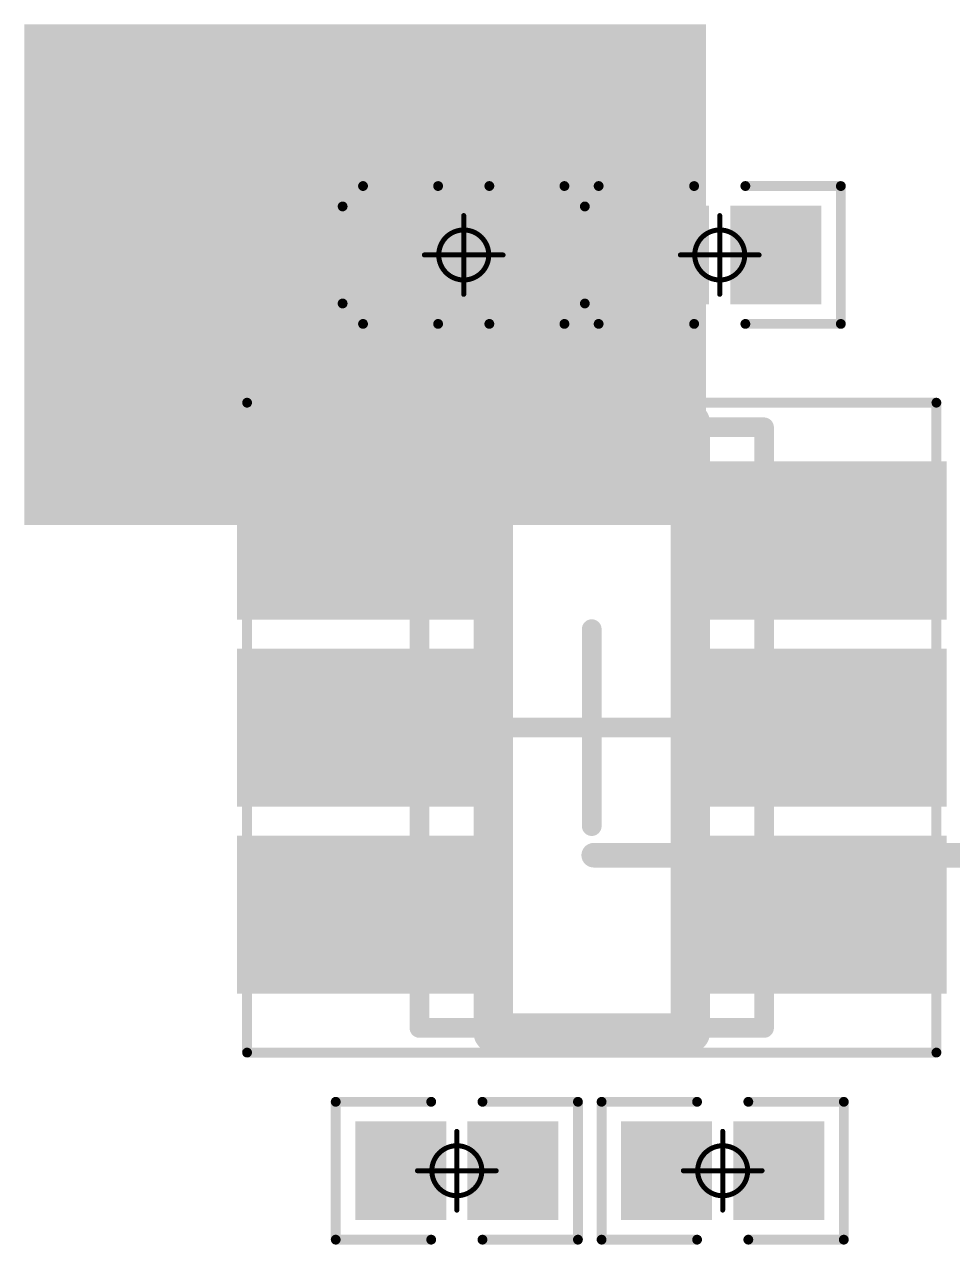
# Model space of a CAD drawing. Header units: millimetres. Extents: x 19.13 to 23.12, y 5.07 to 8.34.
# Drawn here: x 22.1495 to 22.3351, y 7.6005 to 7.8444 of the extents above; entities that cross this region are included whole.
import ezdxf

# ---------------------------------------------------------------- set-up
doc = ezdxf.new("R2010")
doc.units = ezdxf.units.MM
doc.header["$MEASUREMENT"] = 0
for name, color, linetype in [('BottomLayer', 5, 'Continuous'), ('BottomPaste', 16, 'Continuous'), ('BottomSolder', 6, 'Continuous'), ('Mechanical10', 56, 'Continuous'), ('Mechanical13', 56, 'Continuous'), ('Mechanical15', 56, 'Continuous'), ('TopLayer', 1, 'Continuous'), ('TopOverlay', 2, 'Continuous'), ('TopPaste', 8, 'Continuous'), ('TopSolder', 216, 'Continuous')]:
    doc.layers.add(name, color=color, linetype=linetype)

# ---------------------------------------------------------------- blocks, each defined once
blk = doc.blocks.new('C0201_209')
at = {"layer": 'Mechanical15', "const_width": 0.001}
for points in [[(0, -0.00787), (0, 0.00787)], [(-0.00787, 0), (0.00787, 0)]]:
    blk.add_lwpolyline(points, dxfattribs=at)
at = {"layer": 'Mechanical15'}
for points, const_width in [([(-0.00025, 0.00787, 1), (0.00025, 0.00787, 1)], 0.0005), ([(0.005, 0, 1), (-0.005, 0, 1)], 0.001), ([(-0.00812, 0, 1), (-0.00762, 0, 1)], 0.0005), ([(-0.00525, 0, 1), (-0.00475, 0, 1)], 0.0005), ([(0.00475, 0, 1), (0.00525, 0, 1)], 0.0005), ([(0.00762, 0, 1), (0.00812, 0, 1)], 0.0005), ([(-0.00025, -0.00787, 1), (0.00025, -0.00787, 1)], 0.0005)]:
    blk.add_lwpolyline(points, format="xyb", close=True, dxfattribs=dict(at, const_width=const_width))
at = {"layer": 'TopLayer'}
for points in [[(-0.01831, -0.00787), (-0.00413, -0.00787), (-0.01831, 0.00787), (-0.00413, 0.00787)], [(0.00413, -0.00787), (0.01831, -0.00787), (0.00413, 0.00787), (0.01831, 0.00787)]]:
    blk.add_solid(points, dxfattribs=at)
at = {"layer": 'TopOverlay', "const_width": 0.00197}
for points in [[(-0.02421, 0.0097, -0.414214), (-0.02013, 0.01378)], [(0.02013, 0.01378, -0.414214), (0.02421, 0.0097)], [(-0.02013, -0.01378, -0.414214), (-0.02421, -0.0097)], [(0.02421, -0.0097, -0.414214), (0.02013, -0.01378)]]:
    blk.add_lwpolyline(points, format="xyb", dxfattribs=at)
for points in [[(-0.02013, 0.01378), (-0.00512, 0.01378)], [(0.00512, 0.01378), (0.02013, 0.01378)], [(-0.02421, -0.0097), (-0.02421, 0.0097)], [(0.02421, -0.0097), (0.02421, 0.0097)], [(-0.02013, -0.01378), (-0.00512, -0.01378)], [(0.00512, -0.01378), (0.02013, -0.01378)]]:
    blk.add_lwpolyline(points, dxfattribs=at)
at = {"layer": 'TopOverlay', "const_width": 0.000984}
for points in [[(-0.02062, 0.01378, 1), (-0.01964, 0.01378, 1)], [(-0.02062, 0.01378, 1), (-0.01964, 0.01378, 1)], [(-0.00561, 0.01378, 1), (-0.00463, 0.01378, 1)], [(0.00463, 0.01378, 1), (0.00561, 0.01378, 1)], [(0.01964, 0.01378, 1), (0.02062, 0.01378, 1)], [(0.01964, 0.01378, 1), (0.02062, 0.01378, 1)], [(-0.0247, 0.0097, 1), (-0.02372, 0.0097, 1)], [(-0.0247, 0.0097, 1), (-0.02372, 0.0097, 1)], [(0.02372, 0.0097, 1), (0.0247, 0.0097, 1)], [(0.02372, 0.0097, 1), (0.0247, 0.0097, 1)], [(-0.0247, -0.0097, 1), (-0.02372, -0.0097, 1)], [(-0.0247, -0.0097, 1), (-0.02372, -0.0097, 1)], [(0.02372, -0.0097, 1), (0.0247, -0.0097, 1)], [(0.02372, -0.0097, 1), (0.0247, -0.0097, 1)], [(-0.02062, -0.01378, 1), (-0.01964, -0.01378, 1)], [(-0.02062, -0.01378, 1), (-0.01964, -0.01378, 1)], [(-0.00561, -0.01378, 1), (-0.00463, -0.01378, 1)], [(0.00463, -0.01378, 1), (0.00561, -0.01378, 1)], [(0.01964, -0.01378, 1), (0.02062, -0.01378, 1)], [(0.01964, -0.01378, 1), (0.02062, -0.01378, 1)]]:
    blk.add_lwpolyline(points, format="xyb", close=True, dxfattribs=at)
at = {"layer": 'TopPaste'}
for points in [[(-0.01831, -0.00787), (-0.00413, -0.00787), (-0.01831, 0.00787), (-0.00413, 0.00787)], [(0.00413, -0.00787), (0.01831, -0.00787), (0.00413, 0.00787), (0.01831, 0.00787)]]:
    blk.add_solid(points, dxfattribs=at)
at = {"layer": 'TopSolder'}
for points in [[(-0.02031, -0.00987), (-0.00213, -0.00987), (-0.02031, 0.00987), (-0.00213, 0.00987)], [(0.00213, -0.00987), (0.02031, -0.00987), (0.00213, 0.00987), (0.02031, 0.00987)]]:
    blk.add_solid(points, dxfattribs=at)
blk = doc.blocks.new('R0201_399')
at = {"layer": 'Mechanical15', "const_width": 0.001}
for points in [[(0, -0.00787), (0, 0.00787)], [(-0.00787, 0), (0.00787, 0)]]:
    blk.add_lwpolyline(points, dxfattribs=at)
at = {"layer": 'Mechanical15'}
for points, const_width in [([(-0.00025, 0.00787, 1), (0.00025, 0.00787, 1)], 0.0005), ([(0.005, 0, 1), (-0.005, 0, 1)], 0.001), ([(-0.00812, 0, 1), (-0.00762, 0, 1)], 0.0005), ([(-0.00525, 0, 1), (-0.00475, 0, 1)], 0.0005), ([(0.00475, 0, 1), (0.00525, 0, 1)], 0.0005), ([(0.00762, 0, 1), (0.00812, 0, 1)], 0.0005), ([(-0.00025, -0.00787, 1), (0.00025, -0.00787, 1)], 0.0005)]:
    blk.add_lwpolyline(points, format="xyb", close=True, dxfattribs=dict(at, const_width=const_width))
at = {"layer": 'TopLayer'}
for points in [[(-0.01831, -0.00787), (-0.00413, -0.00787), (-0.01831, 0.00787), (-0.00413, 0.00787)], [(0.00413, -0.00787), (0.01831, -0.00787), (0.00413, 0.00787), (0.01831, 0.00787)]]:
    blk.add_solid(points, dxfattribs=at)
at = {"layer": 'TopOverlay', "const_width": 0.00197}
for points in [[(-0.02421, 0.01378), (-0.00512, 0.01378)], [(-0.02421, -0.01378), (-0.02421, 0.01378)], [(0.00512, 0.01378), (0.02421, 0.01378)], [(0.02421, -0.01378), (0.02421, 0.01378)], [(-0.02421, -0.01378), (-0.00512, -0.01378)], [(0.00512, -0.01378), (0.02421, -0.01378)]]:
    blk.add_lwpolyline(points, dxfattribs=at)
at = {"layer": 'TopOverlay', "const_width": 0.000984}
for points in [[(-0.0247, 0.01378, 1), (-0.02372, 0.01378, 1)], [(-0.0247, 0.01378, 1), (-0.02372, 0.01378, 1)], [(-0.00561, 0.01378, 1), (-0.00463, 0.01378, 1)], [(0.00463, 0.01378, 1), (0.00561, 0.01378, 1)], [(0.02372, 0.01378, 1), (0.0247, 0.01378, 1)], [(0.02372, 0.01378, 1), (0.0247, 0.01378, 1)], [(-0.0247, -0.01378, 1), (-0.02372, -0.01378, 1)], [(-0.0247, -0.01378, 1), (-0.02372, -0.01378, 1)], [(-0.00561, -0.01378, 1), (-0.00463, -0.01378, 1)], [(0.00463, -0.01378, 1), (0.00561, -0.01378, 1)], [(0.02372, -0.01378, 1), (0.0247, -0.01378, 1)], [(0.02372, -0.01378, 1), (0.0247, -0.01378, 1)]]:
    blk.add_lwpolyline(points, format="xyb", close=True, dxfattribs=at)
at = {"layer": 'TopPaste'}
for points in [[(-0.01831, -0.00787), (-0.00413, -0.00787), (-0.01831, 0.00787), (-0.00413, 0.00787)], [(0.00413, -0.00787), (0.01831, -0.00787), (0.00413, 0.00787), (0.01831, 0.00787)]]:
    blk.add_solid(points, dxfattribs=at)
at = {"layer": 'TopSolder'}
for points in [[(-0.02031, -0.00987), (-0.00213, -0.00987), (-0.02031, 0.00987), (-0.00213, 0.00987)], [(0.00213, -0.00987), (0.02031, -0.00987), (0.00213, 0.00987), (0.02031, 0.00987)]]:
    blk.add_solid(points, dxfattribs=at)
blk = doc.blocks.new('FG6223ASRD_W7_B_422')
at = {"layer": 'BottomLayer'}
blk.add_solid([(-0.0563, 0.03032), (-0.0563, -0.06575), (0.07598, 0.03032), (0.07598, -0.06575)], dxfattribs=at)
at = {"layer": 'BottomPaste'}
blk.add_solid([(-0.0563, 0.03032), (-0.0563, -0.06575), (0.07598, 0.03032), (0.07598, -0.06575)], dxfattribs=at)
at = {"layer": 'BottomSolder'}
blk.add_solid([(-0.0583, 0.03232), (-0.0583, -0.06775), (0.07798, 0.03232), (0.07798, -0.06775)], dxfattribs=at)
blk = doc.blocks.new('R0201_473')
at = {"layer": 'Mechanical15', "const_width": 0.001}
for points in [[(0, -0.00787), (0, 0.00787)], [(-0.00787, 0), (0.00787, 0)]]:
    blk.add_lwpolyline(points, dxfattribs=at)
at = {"layer": 'Mechanical15'}
for points, const_width in [([(-0.00025, 0.00787, 1), (0.00025, 0.00787, 1)], 0.0005), ([(0.005, 0, 1), (-0.005, 0, 1)], 0.001), ([(-0.00812, 0, 1), (-0.00762, 0, 1)], 0.0005), ([(-0.00525, 0, 1), (-0.00475, 0, 1)], 0.0005), ([(0.00475, 0, 1), (0.00525, 0, 1)], 0.0005), ([(0.00762, 0, 1), (0.00812, 0, 1)], 0.0005), ([(-0.00025, -0.00787, 1), (0.00025, -0.00787, 1)], 0.0005)]:
    blk.add_lwpolyline(points, format="xyb", close=True, dxfattribs=dict(at, const_width=const_width))
at = {"layer": 'TopLayer'}
for points in [[(-0.01831, -0.00787), (-0.00413, -0.00787), (-0.01831, 0.00787), (-0.00413, 0.00787)], [(0.00413, -0.00787), (0.01831, -0.00787), (0.00413, 0.00787), (0.01831, 0.00787)]]:
    blk.add_solid(points, dxfattribs=at)
at = {"layer": 'TopOverlay', "const_width": 0.00197}
for points in [[(-0.02421, 0.01378), (-0.00512, 0.01378)], [(-0.02421, -0.01378), (-0.02421, 0.01378)], [(0.00512, 0.01378), (0.02421, 0.01378)], [(0.02421, -0.01378), (0.02421, 0.01378)], [(-0.02421, -0.01378), (-0.00512, -0.01378)], [(0.00512, -0.01378), (0.02421, -0.01378)]]:
    blk.add_lwpolyline(points, dxfattribs=at)
at = {"layer": 'TopOverlay', "const_width": 0.000984}
for points in [[(-0.0247, 0.01378, 1), (-0.02372, 0.01378, 1)], [(-0.0247, 0.01378, 1), (-0.02372, 0.01378, 1)], [(-0.00561, 0.01378, 1), (-0.00463, 0.01378, 1)], [(0.00463, 0.01378, 1), (0.00561, 0.01378, 1)], [(0.02372, 0.01378, 1), (0.0247, 0.01378, 1)], [(0.02372, 0.01378, 1), (0.0247, 0.01378, 1)], [(-0.0247, -0.01378, 1), (-0.02372, -0.01378, 1)], [(-0.0247, -0.01378, 1), (-0.02372, -0.01378, 1)], [(-0.00561, -0.01378, 1), (-0.00463, -0.01378, 1)], [(0.00463, -0.01378, 1), (0.00561, -0.01378, 1)], [(0.02372, -0.01378, 1), (0.0247, -0.01378, 1)], [(0.02372, -0.01378, 1), (0.0247, -0.01378, 1)]]:
    blk.add_lwpolyline(points, format="xyb", close=True, dxfattribs=at)
at = {"layer": 'TopPaste'}
for points in [[(-0.01831, -0.00787), (-0.00413, -0.00787), (-0.01831, 0.00787), (-0.00413, 0.00787)], [(0.00413, -0.00787), (0.01831, -0.00787), (0.00413, 0.00787), (0.01831, 0.00787)]]:
    blk.add_solid(points, dxfattribs=at)
at = {"layer": 'TopSolder'}
for points in [[(-0.02031, -0.00987), (-0.00213, -0.00987), (-0.02031, 0.00987), (-0.00213, 0.00987)], [(0.00213, -0.00987), (0.02031, -0.00987), (0.00213, 0.00987), (0.02031, 0.00987)]]:
    blk.add_solid(points, dxfattribs=at)
blk = doc.blocks.new('R0201_475')
at = {"layer": 'Mechanical15', "const_width": 0.001}
for points in [[(0, 0.00787), (0, -0.00787)], [(0.00787, 0), (-0.00787, 0)]]:
    blk.add_lwpolyline(points, dxfattribs=at)
at = {"layer": 'Mechanical15'}
for points, const_width in [([(-0.00025, 0.00787, 1), (0.00025, 0.00787, 1)], 0.0005), ([(0.005, 0, 1), (-0.005, 0, 1)], 0.001), ([(-0.00812, 0, 1), (-0.00762, 0, 1)], 0.0005), ([(-0.00525, 0, 1), (-0.00475, 0, 1)], 0.0005), ([(0.00475, 0, 1), (0.00525, 0, 1)], 0.0005), ([(0.00762, 0, 1), (0.00812, 0, 1)], 0.0005), ([(-0.00025, -0.00787, 1), (0.00025, -0.00787, 1)], 0.0005)]:
    blk.add_lwpolyline(points, format="xyb", close=True, dxfattribs=dict(at, const_width=const_width))
at = {"layer": 'TopLayer'}
for points in [[(-0.01831, -0.00787), (-0.00413, -0.00787), (-0.01831, 0.00787), (-0.00413, 0.00787)], [(0.00413, -0.00787), (0.01831, -0.00787), (0.00413, 0.00787), (0.01831, 0.00787)]]:
    blk.add_solid(points, dxfattribs=at)
at = {"layer": 'TopOverlay', "const_width": 0.00197}
for points in [[(-0.00512, 0.01378), (-0.02421, 0.01378)], [(-0.02421, 0.01378), (-0.02421, -0.01378)], [(0.02421, 0.01378), (0.00512, 0.01378)], [(0.02421, 0.01378), (0.02421, -0.01378)], [(-0.00512, -0.01378), (-0.02421, -0.01378)], [(0.02421, -0.01378), (0.00512, -0.01378)]]:
    blk.add_lwpolyline(points, dxfattribs=at)
at = {"layer": 'TopOverlay', "const_width": 0.000984}
for points in [[(-0.0247, 0.01378, 1), (-0.02372, 0.01378, 1)], [(-0.0247, 0.01378, 1), (-0.02372, 0.01378, 1)], [(-0.00561, 0.01378, 1), (-0.00463, 0.01378, 1)], [(0.00463, 0.01378, 1), (0.00561, 0.01378, 1)], [(0.02372, 0.01378, 1), (0.0247, 0.01378, 1)], [(0.02372, 0.01378, 1), (0.0247, 0.01378, 1)], [(-0.0247, -0.01378, 1), (-0.02372, -0.01378, 1)], [(-0.0247, -0.01378, 1), (-0.02372, -0.01378, 1)], [(-0.00561, -0.01378, 1), (-0.00463, -0.01378, 1)], [(0.00463, -0.01378, 1), (0.00561, -0.01378, 1)], [(0.02372, -0.01378, 1), (0.0247, -0.01378, 1)], [(0.02372, -0.01378, 1), (0.0247, -0.01378, 1)]]:
    blk.add_lwpolyline(points, format="xyb", close=True, dxfattribs=at)
at = {"layer": 'TopPaste'}
for points in [[(-0.01831, -0.00787), (-0.00413, -0.00787), (-0.01831, 0.00787), (-0.00413, 0.00787)], [(0.00413, -0.00787), (0.01831, -0.00787), (0.00413, 0.00787), (0.01831, 0.00787)]]:
    blk.add_solid(points, dxfattribs=at)
at = {"layer": 'TopSolder'}
for points in [[(-0.02031, -0.00987), (-0.00213, -0.00987), (-0.02031, 0.00987), (-0.00213, 0.00987)], [(0.00213, -0.00987), (0.02031, -0.00987), (0.00213, 0.00987), (0.02031, 0.00987)]]:
    blk.add_solid(points, dxfattribs=at)
blk = doc.blocks.new('CON_SODIMM_260_SMT_RA_F_P005_484')
at = {"layer": 'Mechanical10', "const_width": 0.00491}
blk.add_lwpolyline([(-1.23524, -1.04528), (-1.37303, -1.04528)], dxfattribs=at)
at = {"layer": 'Mechanical10', "const_width": 0.00246}
blk.add_lwpolyline([(-1.23646, -1.04528, 1), (-1.23401, -1.04528, 1)], format="xyb", close=True, dxfattribs=at)
blk = doc.blocks.new('SOT_23_6_486')
at = {"layer": 'Mechanical13', "const_width": 0.00394}
for points in [[(-0.03445, 0.06004), (0.03445, 0.06004)], [(-0.03445, -0.06004), (-0.03445, 0.06004)], [(0.03445, -0.06004), (0.03445, 0.06004)], [(-0.03445, -0.06004), (0.03445, -0.06004)]]:
    blk.add_lwpolyline(points, dxfattribs=at)
at = {"layer": 'Mechanical13', "const_width": 0.00197}
for points in [[(-0.03543, 0.06004, 1), (-0.03346, 0.06004, 1)], [(-0.03543, 0.06004, 1), (-0.03346, 0.06004, 1)], [(0.03346, 0.06004, 1), (0.03543, 0.06004, 1)], [(0.03346, 0.06004, 1), (0.03543, 0.06004, 1)], [(-0.03543, -0.06004, 1), (-0.03346, -0.06004, 1)], [(-0.03543, -0.06004, 1), (-0.03346, -0.06004, 1)], [(0.03346, -0.06004, 1), (0.03543, -0.06004, 1)], [(0.03346, -0.06004, 1), (0.03543, -0.06004, 1)]]:
    blk.add_lwpolyline(points, format="xyb", close=True, dxfattribs=at)
at = {"layer": 'Mechanical15'}
for points, const_width in [([(-0.0689, 0.06496), (0.0689, 0.06496)], 0.00197), ([(-0.0689, -0.06496), (-0.0689, 0.06496)], 0.00197), ([(0.0689, -0.06496), (0.0689, 0.06496)], 0.00197), ([(0, -0.01969), (0, 0.01969)], 0.00394), ([(-0.01969, 0), (0.01969, 0)], 0.00394), ([(-0.0689, -0.06496), (0.0689, -0.06496)], 0.00197)]:
    blk.add_lwpolyline(points, dxfattribs=dict(at, const_width=const_width))
for points, const_width in [([(-0.06939, 0.06496, 1), (-0.06841, 0.06496, 1)], 0.000984), ([(-0.06939, 0.06496, 1), (-0.06841, 0.06496, 1)], 0.000984), ([(0.06841, 0.06496, 1), (0.06939, 0.06496, 1)], 0.000984), ([(0.06841, 0.06496, 1), (0.06939, 0.06496, 1)], 0.000984), ([(-0.00098, 0.01969, 1), (0.00098, 0.01969, 1)], 0.00197), ([(-0.02067, 0, 1), (-0.0187, 0, 1)], 0.00197), ([(0.0187, 0, 1), (0.02067, 0, 1)], 0.00197), ([(-0.00098, -0.01969, 1), (0.00098, -0.01969, 1)], 0.00197), ([(-0.06939, -0.06496, 1), (-0.06841, -0.06496, 1)], 0.000984), ([(-0.06939, -0.06496, 1), (-0.06841, -0.06496, 1)], 0.000984), ([(0.06841, -0.06496, 1), (0.06939, -0.06496, 1)], 0.000984), ([(0.06841, -0.06496, 1), (0.06939, -0.06496, 1)], 0.000984)]:
    blk.add_lwpolyline(points, format="xyb", close=True, dxfattribs=dict(at, const_width=const_width))
at = {"layer": 'TopLayer'}
for points in [[(-0.02756, 0.02559), (-0.02756, 0.04921), (-0.06693, 0.02559), (-0.06693, 0.04921)], [(0.06693, 0.02559), (0.06693, 0.04921), (0.02756, 0.02559), (0.02756, 0.04921)], [(-0.02756, -0.01181), (-0.02756, 0.01181), (-0.06693, -0.01181), (-0.06693, 0.01181)], [(0.06693, -0.01181), (0.06693, 0.01181), (0.02756, -0.01181), (0.02756, 0.01181)], [(-0.02756, -0.04921), (-0.02756, -0.02559), (-0.06693, -0.04921), (-0.06693, -0.02559)], [(0.06693, -0.04921), (0.06693, -0.02559), (0.02756, -0.04921), (0.02756, -0.02559)]]:
    blk.add_solid(points, dxfattribs=at)
at = {"layer": 'TopOverlay'}
for points, const_width in [([(-0.04232, 0.07087, 1), (-0.05217, 0.07087, 1)], 0.00984), ([(-0.05463, 0.07087, 1), (-0.0497, 0.07087, 1)], 0.00492), ([(-0.04478, 0.07087, 1), (-0.03986, 0.07087, 1)], 0.00492), ([(-0.02165, 0.06102, 1), (-0.01772, 0.06102, 1)], 0.00394), ([(-0.02165, 0.06102, 1), (-0.01772, 0.06102, 1)], 0.00394), ([(0.01772, 0.06102, 1), (0.02165, 0.06102, 1)], 0.00394), ([(0.01772, 0.06102, 1), (0.02165, 0.06102, 1)], 0.00394), ([(-0.02165, -0.06102, 1), (-0.01772, -0.06102, 1)], 0.00394), ([(-0.02165, -0.06102, 1), (-0.01772, -0.06102, 1)], 0.00394), ([(0.01772, -0.06102, 1), (0.02165, -0.06102, 1)], 0.00394), ([(0.01772, -0.06102, 1), (0.02165, -0.06102, 1)], 0.00394)]:
    blk.add_lwpolyline(points, format="xyb", close=True, dxfattribs=dict(at, const_width=const_width))
at = {"layer": 'TopOverlay', "const_width": 0.00787}
for points in [[(-0.01969, -0.06102), (-0.01969, 0.06102)], [(-0.01969, 0.06102), (0.01969, 0.06102)], [(0.01969, -0.06102), (0.01969, 0.06102)], [(-0.01969, -0.06102), (0.01969, -0.06102)]]:
    blk.add_lwpolyline(points, dxfattribs=at)
at = {"layer": 'TopPaste'}
for points in [[(-0.02756, 0.02559), (-0.02756, 0.04921), (-0.06693, 0.02559), (-0.06693, 0.04921)], [(0.06693, 0.02559), (0.06693, 0.04921), (0.02756, 0.02559), (0.02756, 0.04921)], [(-0.02756, -0.01181), (-0.02756, 0.01181), (-0.06693, -0.01181), (-0.06693, 0.01181)], [(0.06693, -0.01181), (0.06693, 0.01181), (0.02756, -0.01181), (0.02756, 0.01181)], [(-0.02756, -0.04921), (-0.02756, -0.02559), (-0.06693, -0.04921), (-0.06693, -0.02559)], [(0.06693, -0.04921), (0.06693, -0.02559), (0.02756, -0.04921), (0.02756, -0.02559)]]:
    blk.add_solid(points, dxfattribs=at)
at = {"layer": 'TopSolder'}
for points in [[(-0.02356, 0.02159), (-0.02356, 0.05321), (-0.07093, 0.02159), (-0.07093, 0.05321)], [(0.07093, 0.02159), (0.07093, 0.05321), (0.02356, 0.02159), (0.02356, 0.05321)], [(-0.02356, -0.01581), (-0.02356, 0.01581), (-0.07093, -0.01581), (-0.07093, 0.01581)], [(0.07093, -0.01581), (0.07093, 0.01581), (0.02356, -0.01581), (0.02356, 0.01581)], [(-0.02356, -0.05321), (-0.02356, -0.02159), (-0.07093, -0.05321), (-0.07093, -0.02159)], [(0.07093, -0.05321), (0.07093, -0.02159), (0.02356, -0.05321), (0.02356, -0.02159)]]:
    blk.add_solid(points, dxfattribs=at)

msp = doc.modelspace()

# ---------------------------------------------------------------- block references
for name, p, rotation in [('FG6223ASRD_W7_B_422', (22.22751, 7.77665), 180), ('C0201_209', (22.23735, 7.79831), 360), ('R0201_399', (22.28853, 7.79831), 360), ('SOT_23_6_486', (22.26294, 7.70382), 360), ('CON_SODIMM_260_SMT_RA_F_P005_484', (21.0281, 6.63303), 180), ('R0201_475', (22.23597, 7.61524), 180), ('R0201_473', (22.28912, 7.61524), 360)]:
    msp.add_blockref(name, p, dxfattribs=dict(rotation=rotation))

doc.saveas('drawing.dxf')
